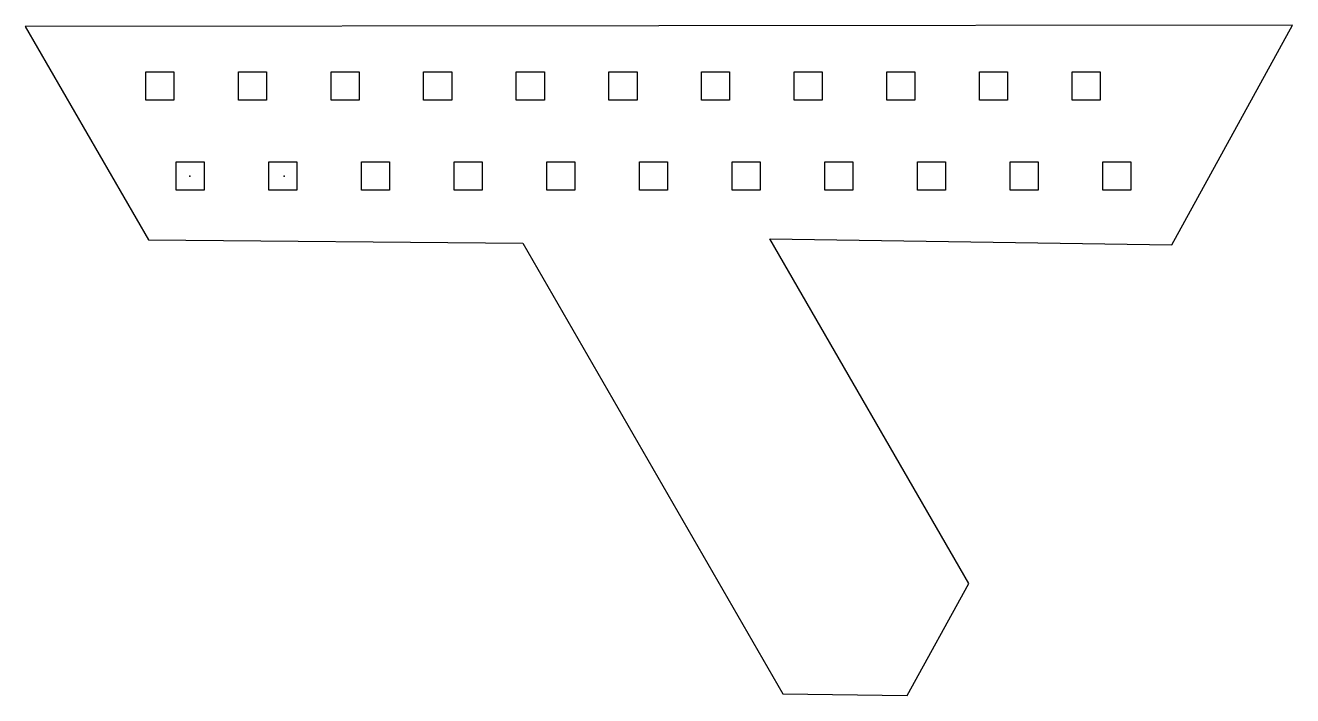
# Model space of a CAD drawing. Header units: millimetres. Extents: x -35 to 191, y -211 to -92.
import ezdxf

# ---------------------------------------------------------------- set-up
doc = ezdxf.new("R2010")
doc.units = ezdxf.units.MM
doc.layers.get('0').update_dxf_attribs({"linetype": 'CONTINUOUS'})

msp = doc.modelspace()

# ---------------------------------------------------------------- linework, layer by layer
for points in [[(190.75, -92.06), (-34.96, -92.26), (-13, -130.29), (53.62, -130.87), (99.96, -211.14), (122.07, -211.46), (133.07, -191.5), (97.61, -130.09), (169.22, -131.13)], [(-13.52, -100.37), (-8.52, -100.37), (-8.52, -105.37), (-13.52, -105.37)], [(7.98, -105.37), (2.98, -105.37), (2.98, -100.37), (7.98, -100.37)], [(24.48, -105.37), (19.48, -105.37), (19.48, -100.37), (24.48, -100.37)], [(40.98, -105.37), (35.98, -105.37), (35.98, -100.37), (40.98, -100.37)], [(57.48, -105.37), (52.48, -105.37), (52.48, -100.37), (57.48, -100.37)], [(73.98, -105.37), (68.98, -105.37), (68.98, -100.37), (73.98, -100.37)], [(90.48, -105.37), (85.48, -105.37), (85.48, -100.37), (90.48, -100.37)], [(106.98, -105.37), (101.98, -105.37), (101.98, -100.37), (106.98, -100.37)], [(123.48, -105.37), (118.48, -105.37), (118.48, -100.37), (123.48, -100.37)], [(139.98, -105.37), (134.98, -105.37), (134.98, -100.37), (139.98, -100.37)], [(156.48, -105.37), (151.48, -105.37), (151.48, -100.37), (156.48, -100.37)], [(-8.08, -116.4), (-3.08, -116.4), (-3.08, -121.4), (-8.08, -121.4)], [(13.42, -121.4), (8.42, -121.4), (8.42, -116.4), (13.42, -116.4)], [(29.92, -121.4), (24.92, -121.4), (24.92, -116.4), (29.92, -116.4)], [(46.42, -121.4), (41.42, -121.4), (41.42, -116.4), (46.42, -116.4)], [(62.92, -121.4), (57.92, -121.4), (57.92, -116.4), (62.92, -116.4)], [(79.42, -121.4), (74.42, -121.4), (74.42, -116.4), (79.42, -116.4)], [(95.92, -121.4), (90.92, -121.4), (90.92, -116.4), (95.92, -116.4)], [(112.42, -121.4), (107.42, -121.4), (107.42, -116.4), (112.42, -116.4)], [(128.92, -121.4), (123.92, -121.4), (123.92, -116.4), (128.92, -116.4)], [(145.42, -121.4), (140.42, -121.4), (140.42, -116.4), (145.42, -116.4)], [(161.92, -121.4), (156.92, -121.4), (156.92, -116.4), (161.92, -116.4)]]:
    msp.add_lwpolyline(points, close=True)
for p in [(-5.65, -118.9), (11.12, -118.9)]:
    msp.add_point(p)

doc.saveas('drawing.dxf')
